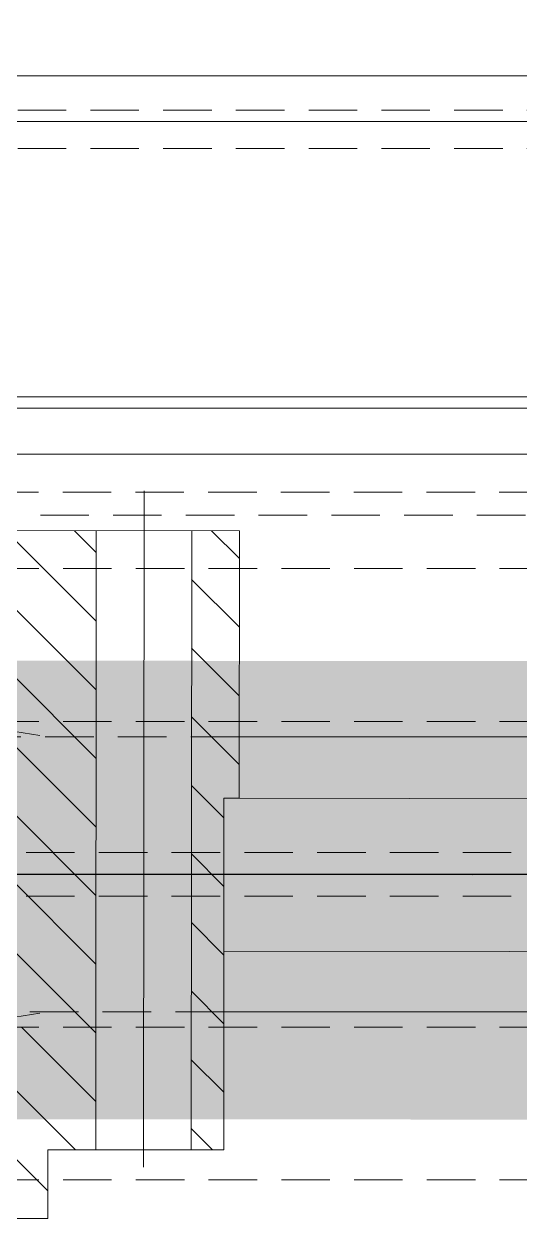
# Model space of a CAD drawing. Header units: inches. Extents: x 702888 to 852715, y 9845 to 271320.
# Drawn here: x 747530.2 to 747595.2, y 82946.9 to 83104.2 of the extents above; entities that cross this region are included whole.
import ezdxf

# ---------------------------------------------------------------- set-up
doc = ezdxf.new("R2010")
doc.units = ezdxf.units.IN
doc.header["$MEASUREMENT"] = 0
for name, pattern in [('CENTER2', [1.125, 0.75, -0.125, 0.125, -0.125]), ('GESTRICHELT2', [9.525, 6.35, -3.175]), ('HIDDEN', [9.525, 6.35, -3.175]), ('MITTE2', [725.805, 483.87, -80.645, 80.645, -80.645])]:
    doc.linetypes.add(name, pattern=pattern)
doc.layers.get('0').update_dxf_attribs({"lineweight": 5})
for name, color, linetype, lineweight in [('Beam 200', 6, 'Continuous', 0), ('chain con', 52, 'Continuous', 5), ('MITTE', 1, 'MITTE2', 0), ('Power track', 161, 'Continuous', 5), ('UNSICHTBAR', 1, 'GESTRICHELT2', 0), ('VOLLINIE', 7, 'Continuous', 0)]:
    doc.layers.add(name, color=color, linetype=linetype, lineweight=lineweight)
doc.layers.add('DÜNN', color=1, linetype='Continuous')
doc.dimstyles.new('D1', dxfattribs={"dimscale": 66, "dimtxt": 2.5, "dimasz": 2.5, "dimexe": 1, "dimexo": 1, "dimgap": 1.25, "dimtad": 1, "dimdec": 0, "dimdsep": 46, "dimtxsty": 'Standard', "dimblk": 'OPEN30', "dimcen": 2.5, "dimclrd": 150, "dimclre": 150, "dimclrt": 140, "dimadec": 0, "dimazin": 0, "dimtfac": 1, "dimtdec": 0, "dimtmove": 0, "dimatfit": 3, "dimfxl": 1, "dimtfill": 1, "dimlwd": 13, "dimlwe": 13, "dimarcsym": 0})

# ---------------------------------------------------------------- blocks, each defined once
blk = doc.blocks.new('_Open30')
at = {"color": 0, "linetype": 'ByBlock', "lineweight": -2}
for p, q in [((-1, 0.26795), (0, 0)), ((0, 0), (-1, -0.26795)), ((0, 0), (-1, 0))]:
    blk.add_line(p, q, dxfattribs=at)
blk = doc.blocks.new('Antrieb_262_t500_Draufsicht')
at = {"layer": 'DÜNN'}
h = blk.add_hatch(dxfattribs=at)
h.set_pattern_fill('ANSI31', color=256, scale=2, angle=-90.0415, style=0)
h.set_pattern_definition([(314.9585, (-883.292, 519.8156), (4.49338, 4.48687), [])])
h.paths.add_polyline_path([(-681.25, -0.05), (-677, -0.05), (-676.97, 35.95), (-681.22, 35.95)])
h.paths.add_polyline_path([(-675.01, -10.05), (-677.01, -10.05), (-677, -0.05), (-681.25, -0.05), (-681.28, -45.05), (-675.03, -45.05)])
h.paths.add_polyline_path([(-703.26, -16.88), (-703.26, -20.03), (-705.01, -20.03), (-705.03, -45.03), (-693.78, -45.04), (-693.75, -0.04), (-705, -0.03), (-705.01, -16.88)])
h.paths.add_polyline_path([(-705, -0.03), (-693.75, -0.04), (-693.72, 35.96), (-699.97, 35.96), (-699.97, 44.96), (-704.97, 44.97), (-704.99, 19.97), (-703.24, 19.97), (-703.24, 16.82), (-704.99, 16.82)])
h.paths.add_polyline_path([(-806.25, 0.04), (-795, 0.03), (-794.99, 16.88), (-796.74, 16.88), (-796.74, 20.03), (-794.99, 20.03), (-794.97, 45.03), (-799.97, 45.04), (-799.97, 36.04), (-806.22, 36.04)])
h.paths.add_polyline_path([(-795, 0.03), (-806.25, 0.04), (-806.28, -44.96), (-795.03, -44.97), (-795.01, -19.97), (-796.76, -19.97), (-796.76, -16.82), (-795.01, -16.82)])
h.paths.add_polyline_path([(-825.03, -44.95), (-818.78, -44.95), (-818.75, 0.05), (-823, 0.05), (-823.01, -9.95), (-825.01, -9.95)])
h.paths.add_polyline_path([(-818.72, 36.05), (-822.97, 36.05), (-823, 0.05), (-818.75, 0.05)])
for p, q in [((-799.97, 45.04), (-781.33, 45.02)), ((-799.97, 45.04), (-799.97, 36.04)), ((-822.97, 36.05), (-823.01, -9.95)), ((-822.97, 36.05), (-799.97, 36.04)), ((-818.72, 36.05), (-818.78, -44.95)), ((-806.22, 36.04), (-806.28, -44.96)), ((-990, 18), (-822.99, 18)), ((-867.49, 10.09), (-822.99, 10.05)), ((-860.37, 10.08), (-822.99, 10.05)), ((-867.51, -9.91), (-823.01, -9.95)), ((-847.29, -9.93), (-823.01, -9.95)), ((-825.01, -9.95), (-825.03, -44.95)), ((-825.01, -9.95), (-823.01, -9.95)), ((-990, -18), (-825.01, -18)), ((-825.03, -44.95), (-750.03, -45)), ((-990, -55), (-475, -55)), ((-990, -55), (-475, -55)), ((-1050, -98.5), (1050, -98.5)), ((1050, -104.5), (-1050, -104.5))]:
    blk.add_line(p, q)
at = {"color": 1, "linetype": 'GESTRICHELT2'}
for p, q in [((-823, 18), (-677, 18)), ((-825, -18), (-675, -18))]:
    blk.add_line(p, q, dxfattribs=at)
at = {"layer": 'MITTE'}
for p, q in [((-812.47, 38.31), (-812.54, -50.17)), ((-1100, 0), (0, 0)), ((-1100, 0), (0, 0)), ((-1071.27, 0), (1052.55, 0)), ((-919.39, 0.12), (-766.96, 0.01)), ((-855.5, 0.08), (-771.25, 0.02))]:
    blk.add_line(p, q, dxfattribs=at)
at = {"layer": 'UNSICHTBAR'}
for p, q in [((-1075, 40), (-795.01, 39.98)), ((-1075, 20), (-794.71, 20)), ((-1075, -20), (-794.71, -20)), ((-1075, -40), (-795.01, -40)), ((-1062.5, -47), (0, -47)), ((-1094, -50), (0, -50)), ((-1055, -61), (0, -61)), ((-1050, -61), (0, -61)), ((-1050, -95), (-475, -95)), ((-1050, -100), (1050, -100))]:
    blk.add_line(p, q, dxfattribs=at)
at = {"layer": 'VOLLINIE', "color": 1, "linetype": 'GESTRICHELT2'}
for p, q in [((-755, 25), (-800, 18)), ((-755, -25), (-800, -18))]:
    blk.add_line(p, q, dxfattribs=at)
at = {"layer": 'VOLLINIE'}
for points in [[(-822.99, 15.71), (-828.65, 10.06), (-822.99, 10.05)], [(-825.01, -15.6), (-830.66, -9.94), (-825.01, -9.95)]]:
    blk.add_solid(points, dxfattribs=at)
blk = doc.blocks.new('T6YY6')
at = {"linetype": 'CENTER2', "ltscale": 80}
blk.add_line((706263.83, 77134.13), (706263.83, 83265.35), dxfattribs=at)
at = {"linetype": 'HIDDEN'}
for p, q in [((706260.98, 83210.38), (706260.98, 77210.38)), ((706266.68, 83210.38), (706266.68, 77210.38))]:
    blk.add_line(p, q, dxfattribs=at)
blk.add_line((706326.33, 77210.38), (706326.33, 83210.38))

msp = doc.modelspace()

# ---------------------------------------------------------------- linework, layer by layer
at = {"layer": 'chain con', "color": 51, "true_color": 0xf7f281}
msp.add_lwpolyline([(774481.822, 78593, 92.306, 92.306, 0), (750590.002, 78592.912, 60, 60, -0.4142096), (749590.002, 79592.912, 60, 60, 0), (749587.152, 82068.357, 60, 60, 0.3942534), (748590.002, 82990.062, 60, 60, 0), (744825.41, 82992.912, 60, 60, 0.9969952), (744831.41, 80992.912, 60, 60, 0), (747344.467, 80992.912, 60, 60, -0.4372922), (748344.455, 79898.343, 60, 60, 0), (748344.455, 75623.97, 60, 60, 0.8803588), (750308.343, 75357.663, 60, 60, 0), (750852.668, 77327.83, 60, 60, 0.4149154), (750852.668, 77327.83, 60, 60, 0.4981582), (749888.78, 78589.136, 60, 60, 0), (731828.668, 78592.915, 60, 60, -0.4142669)], format="xyseb", dxfattribs=at)
at = {"layer": 'Power track', "ltscale": 20}
msp.add_lwpolyline([(745630.41, 80992.912), (744831.41, 80992.912, -1), (744831.41, 82992.912), (748590.002, 82992.912)], format="xyb", dxfattribs=at)

# ---------------------------------------------------------------- block references
at = {"rotation": 180}
msp.add_blockref('Antrieb_262_t500_Draufsicht', (746733.41, 82992.912), dxfattribs=at)
at = {"layer": 'Beam 200', "rotation": 90}
msp.add_blockref('T6YY6', (826359.401, -623270.919), dxfattribs=at)

# ---------------------------------------------------------------- leaders
for points in [[(744124.304, 82700.019), (745103.543, 85727.79), (749396.939, 85727.79)], [(747229.454, 82994.863), (748069.527, 84315.252), (750898.229, 84315.252)]]:
    msp.add_leader(points, dimstyle='D1', override={"dimscale": 180})

doc.saveas('drawing.dxf')
